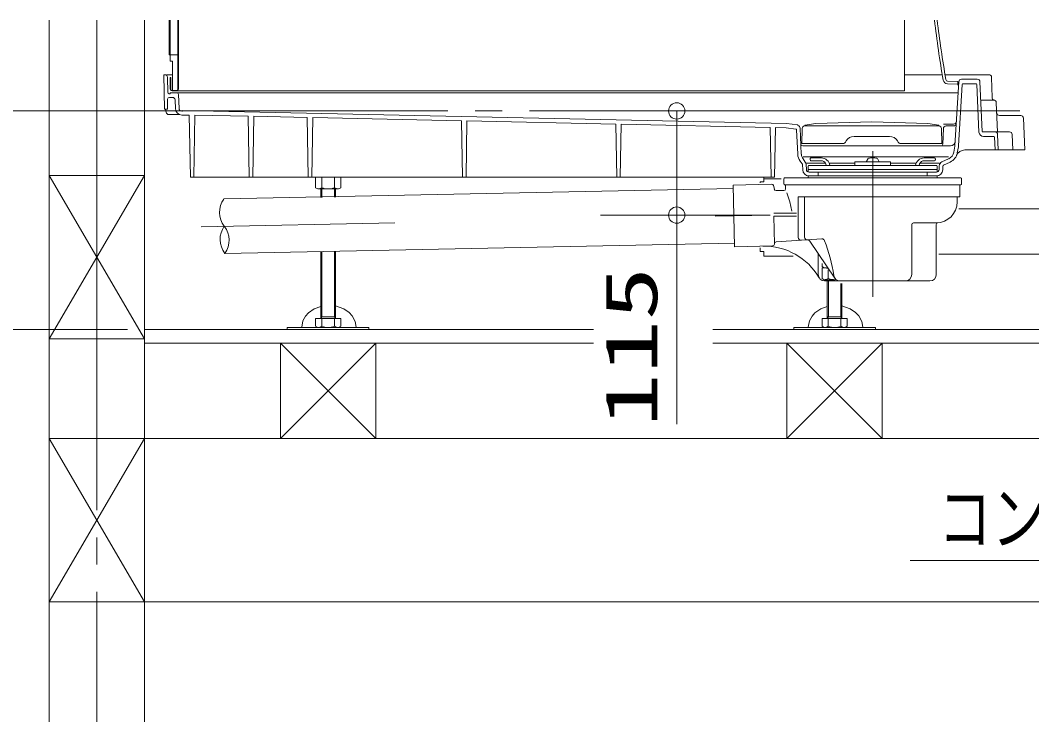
# Model space of a CAD drawing. Units: millimetres on the paper. Extents: x -305 to 305, y -152 to 152.
# Drawn here: x -4.24 to 32.91, y -15.02 to 10.76 of the extents above; entities that cross this region are included whole.
import ezdxf
from ezdxf.enums import TextEntityAlignment as Align

# ---------------------------------------------------------------- set-up
doc = ezdxf.new("R2010")
doc.units = ezdxf.units.MM
doc.linetypes.add('LONG_CHAIN', pattern=[21, 18, -1, 1, -1])
doc.layers.add('0-0_0', color=7, linetype='Continuous', lineweight=9)
doc.layers.add('0-1_VIEW0001', color=7, linetype='Continuous', lineweight=9)
doc.styles.add('ＭＳ ゴシック', font='')
doc.styles.get('ＭＳ ゴシック').set_extended_font_data('MS Gothic')

# ---------------------------------------------------------------- blocks, each defined once
blk = doc.blocks.new('SYM0002')
at = {"layer": '0-0_0'}
for p, q in [((0, 0), (-4.077, -8.131)), ((0, 0), (-2.101, -2.364)), ((0, 0), (-0.637, -3.097)), ((-4.077, -8.131), (-13.175, -8.131))]:
    blk.add_line(p, q, dxfattribs=at)
blk = doc.blocks.new('_ORIGIN')
at = {"layer": '0-0_0'}
blk.add_line((0, 0), (-1, 0), dxfattribs=at)
blk.add_circle((0, 0), 0.5, dxfattribs=at)

msp = doc.modelspace()

# ---------------------------------------------------------------- linework, layer by layer
at = {"layer": '0-1_VIEW0001'}
for p, q in [((-3.183, 10.758), (-3.183, -15.017)), ((0.317, 10.758), (0.317, -15.017)), ((1.227, 10.758), (1.227, 9.492)), ((1.267, 10.758), (1.267, 9.258)), ((1.543, 10.758), (1.543, 8.225)), ((1.567, 10.758), (1.567, 8.225)), ((28.233, 10.758), (28.233, 8.158)), ((1.267, 9.492), (1.227, 9.492)), ((1.543, 9.492), (1.267, 9.492)), ((1.267, 9.258), (1.35, 9.258)), ((1.35, 9.258), (1.35, 8.158)), ((1.033, 8.758), (1.056, 7.492)), ((1.033, 8.758), (1.069, 8.758)), ((1.139, 8.758), (1.35, 8.758)), ((1.168, 8.66), (1.178, 8.107)), ((1.29, 8.658), (1.267, 8.658)), ((1.267, 8.658), (1.267, 8.225)), ((1.29, 8.658), (1.29, 8.225)), ((28.233, 8.758), (29.621, 8.758)), ((29.723, 8.758), (31.336, 8.758)), ((30.328, 8.592), (30.904, 8.592)), ((31.448, 7.918), (31.435, 8.66)), ((1.35, 8.182), (1.333, 8.182)), ((1.5, 8.182), (1.333, 8.182)), ((1.5, 8.182), (1.35, 8.182)), ((30.19, 8.507), (29.817, 8.52)), ((30.084, 6.151), (30.228, 8.498)), ((30.19, 8.407), (30.19, 8.37)), ((30.217, 6.143), (30.355, 8.394)), ((30.388, 8.425), (30.859, 8.425)), ((30.968, 6.651), (30.892, 8.393)), ((31.084, 6.673), (31.004, 8.496)), ((1.163, 7.492), (1.172, 7.86)), ((1.228, 8.058), (1.25, 8.058)), ((1.239, 7.925), (1.345, 7.925)), ((1.267, 8.075), (1.277, 8.075)), ((1.284, 8.092), (30.203, 8.092)), ((28.233, 8.158), (1.333, 8.158)), ((1.459, 7.498), (1.445, 7.829)), ((1.592, 7.515), (1.57, 8.028)), ((31.034, 7.825), (31.505, 7.825)), ((1.056, 7.492), (1.163, 7.492)), ((1.121, 7.374), (1.1, 7.492)), ((23.902, 6.968), (1.717, 7.446)), ((31.651, 6.658), (31.604, 7.729)), ((1.219, 7.292), (1.606, 7.292)), ((1.692, 7.275), (1.967, 7.275)), ((2.007, 4.992), (1.967, 7.275)), ((2.133, 4.992), (2.173, 7.276)), ((4.131, 7.234), (2.173, 7.276)), ((4.17, 4.992), (4.131, 7.234)), ((4.297, 4.992), (4.336, 7.23)), ((6.298, 7.187), (4.336, 7.23)), ((6.337, 4.992), (6.298, 7.187)), ((6.463, 4.992), (6.502, 7.183)), ((11.967, 7.065), (6.502, 7.183)), ((12.003, 4.992), (11.967, 7.065)), ((12.13, 4.992), (12.166, 7.061)), ((17.636, 6.943), (12.166, 7.061)), ((20.28, 7.425), (19.868, 7.425)), ((31.721, 7.258), (32.504, 7.258)), ((32.655, 5.992), (32.604, 7.163)), ((17.67, 4.992), (17.636, 6.943)), ((17.797, 4.992), (17.831, 6.939)), ((23.305, 6.821), (17.831, 6.939)), ((19.868, 4.198), (19.868, 6.825)), ((23.337, 4.992), (23.305, 6.821)), ((23.463, 4.992), (23.495, 6.817)), ((23.89, 6.808), (23.495, 6.817)), ((24.244, 6.761), (23.89, 6.808)), ((24.317, 6.913), (23.902, 6.968)), ((24.312, 5.836), (24.273, 6.73)), ((24.317, 6.913), (24.317, 6.886)), ((24.445, 5.842), (24.404, 6.791)), ((24.467, 6.225), (24.477, 6.782)), ((24.563, 6.88), (24.575, 6.881)), ((24.575, 6.908), (24.976, 6.961)), ((24.575, 6.908), (24.575, 6.881)), ((24.575, 6.881), (29.492, 6.881)), ((24.976, 6.961), (27.033, 7.028)), ((29.492, 6.908), (29.492, 6.881)), ((29.504, 6.88), (29.492, 6.881)), ((29.6, 6.225), (29.59, 6.782)), ((29.638, 6.205), (29.663, 6.779)), ((29.67, 6.942), (30.038, 6.942)), ((29.762, 6.875), (30.034, 6.875)), ((26.091, 6.325), (26.062, 6.275)), ((27.687, 6.492), (26.38, 6.492)), ((27.976, 6.325), (28.005, 6.275)), ((32.089, 6.658), (31.085, 6.658)), ((31.51, 6.492), (31.135, 6.492)), ((31.564, 5.992), (31.543, 6.46)), ((31.68, 5.992), (31.655, 6.563)), ((32.214, 5.992), (32.189, 6.563)), ((24.467, 6.225), (25.976, 6.225)), ((24.496, 6.142), (29.927, 6.142)), ((29.6, 6.225), (28.091, 6.225)), ((30.043, 5.912), (30.082, 6.132)), ((30.174, 5.889), (30.213, 6.109)), ((32.655, 5.992), (30.452, 5.992)), ((24.401, 5.582), (24.476, 5.478)), ((24.508, 5.742), (29.856, 5.742)), ((24.508, 5.66), (24.589, 5.549)), ((24.767, 5.668), (24.767, 5.623)), ((24.8, 5.702), (25.181, 5.702)), ((24.8, 5.589), (25.222, 5.589)), ((26.882, 5.656), (26.825, 5.552)), ((27.251, 5.656), (27.309, 5.552)), ((29.333, 5.589), (28.912, 5.589)), ((29.333, 5.702), (28.953, 5.702)), ((29.367, 5.668), (29.367, 5.623)), ((29.856, 5.668), (29.606, 5.551)), ((24.476, 5.478), (24.482, 5.47)), ((24.496, 5.265), (24.488, 5.452)), ((24.619, 5.508), (25.328, 5.508)), ((24.629, 5.271), (24.621, 5.458)), ((24.7, 5.392), (24.7, 5.179)), ((29.433, 5.275), (24.7, 5.275)), ((24.733, 5.425), (29.4, 5.425)), ((25.47, 5.508), (26.41, 5.508)), ((26.41, 5.535), (26.41, 5.425)), ((27.707, 5.552), (26.427, 5.552)), ((27.723, 5.535), (27.723, 5.425)), ((27.723, 5.508), (28.663, 5.508)), ((28.805, 5.508), (29.515, 5.508)), ((29.433, 5.392), (29.433, 5.179)), ((29.504, 5.271), (29.51, 5.407)), ((29.637, 5.265), (29.643, 5.402)), ((29.913, 5.547), (29.663, 5.43)), ((-3.183, 5.058), (0.317, 5.058)), ((-3.183, -0.942), (0.317, 5.058)), ((0.317, -0.942), (-3.183, 5.058)), ((23.463, 4.992), (2.014, 4.992)), ((6.605, 4.992), (6.605, 4.604)), ((6.836, 4.992), (6.836, 4.604)), ((7.298, 4.992), (7.298, 4.604)), ((7.529, 4.992), (7.529, 4.604)), ((23.067, 4.992), (23.067, 4.825)), ((23.7, 4.925), (23.067, 4.925)), ((23.8, 4.748), (23.8, 4.932)), ((30.3, 4.965), (23.833, 4.965)), ((24.7, 5.042), (24.7, 4.965)), ((24.718, 5.042), (29.404, 5.042)), ((24.729, 5.175), (29.404, 5.175)), ((25.067, 5.175), (25.067, 5.042)), ((29.067, 5.175), (29.067, 5.042)), ((29.433, 5.042), (29.433, 4.965)), ((30.333, 4.748), (30.333, 4.932)), ((21.946, 4.571), (3.233, 4.19)), ((6.683, 4.558), (6.605, 4.604)), ((6.683, 4.558), (7.45, 4.558)), ((6.8, 4.558), (6.8, 4.249)), ((6.837, 4.558), (6.837, 4.25)), ((7.297, 4.259), (7.297, 4.558)), ((7.333, 4.26), (7.333, 4.558)), ((7.529, 4.604), (7.45, 4.558)), ((21.944, 4.704), (23.351, 4.733)), ((21.944, 4.704), (21.99, 2.438)), ((23.067, 4.825), (22.933, 4.825)), ((22.933, 4.825), (22.933, 4.78)), ((23.417, 4.683), (23.454, 4.548)), ((23.8, 4.498), (23.518, 4.498)), ((30.3, 4.715), (23.833, 4.715)), ((23.867, 4.715), (23.867, 4.565)), ((30.267, 4.715), (30.267, 4.282)), ((24.335, 2.773), (24.335, 4.265)), ((30.25, 4.265), (24.335, 4.265)), ((24.567, 2.788), (24.567, 4.265)), ((30.167, 4.248), (30.167, 4.082)), ((35.657, 3.825), (30.228, 3.825)), ((19.607, 3.598), (19.868, 3.598)), ((19.868, 3.598), (19.868, -4.085)), ((24.268, 3.665), (23.432, 3.665)), ((24.268, 3.565), (23.434, 3.565)), ((23.434, 3.565), (23.455, 2.534)), ((28.5, 3.248), (28.5, 1.415)), ((29.4, 3.315), (28.567, 3.315)), ((29.4, 3.251), (29.4, 1.415)), ((25.199, 2.723), (23.517, 2.611)), ((25.673, 1.284), (24.756, 2.644)), ((21.987, 2.571), (3.274, 2.19)), ((6.8, 2.248), (6.8, -0.198)), ((6.837, 2.249), (6.837, -0.135)), ((7.297, -0.135), (7.297, 2.259)), ((7.333, -0.198), (7.333, 2.259)), ((21.99, 2.438), (23.39, 2.466)), ((22.933, 2.399), (22.933, 2.258)), ((23.067, 2.258), (22.933, 2.258)), ((23.067, 2.258), (23.067, 2.092)), ((24.141, 2.092), (23.067, 2.092)), ((25.067, 2.184), (25.067, 1.415)), ((50.733, 2.158), (29.5, 2.158)), ((25.205, 1.818), (25.205, 1.704)), ((25.205, 1.704), (25.283, 1.658)), ((25.372, 1.658), (25.205, 1.658)), ((25.205, 1.658), (25.205, 1.27)), ((25.383, 1.638), (25.393, 1.638)), ((25.436, 1.588), (25.436, 1.27)), ((25.283, 1.225), (25.205, 1.27)), ((25.283, 1.225), (25.693, 1.225)), ((25.3, 1.182), (29.167, 1.182)), ((25.4, 1.225), (25.4, -0.198)), ((25.437, 1.225), (25.437, -0.135)), ((25.897, -0.135), (25.897, 1.089)), ((25.933, -0.198), (25.933, 1.083)), ((6.605, -0.486), (6.605, -0.198)), ((7.529, -0.198), (6.605, -0.198)), ((7.333, -0.135), (6.8, -0.135)), ((6.8, -0.198), (6.837, -0.135)), ((6.836, -0.486), (6.836, -0.198)), ((7.333, -0.198), (7.297, -0.135)), ((7.298, -0.486), (7.298, -0.198)), ((7.529, -0.486), (7.529, -0.198)), ((25.205, -0.486), (25.205, -0.198)), ((26.129, -0.198), (25.205, -0.198)), ((25.4, -0.198), (25.437, -0.135)), ((25.933, -0.135), (25.4, -0.135)), ((25.436, -0.486), (25.436, -0.198)), ((25.933, -0.198), (25.897, -0.135)), ((25.898, -0.486), (25.898, -0.198)), ((26.129, -0.486), (26.129, -0.198)), ((-0.307, -0.608), (-16.84, -0.608)), ((16.81, -0.608), (0.317, -0.608)), ((5.567, -0.532), (5.567, -0.608)), ((8.567, -0.532), (5.567, -0.532)), ((8.567, -0.608), (5.567, -0.608)), ((6.605, -0.486), (6.683, -0.532)), ((7.45, -0.532), (6.683, -0.532)), ((7.45, -0.532), (7.529, -0.486)), ((8.567, -0.532), (8.567, -0.608)), ((57.483, -0.608), (21.195, -0.608)), ((25.205, -0.486), (25.283, -0.532)), ((26.05, -0.532), (25.283, -0.532)), ((26.05, -0.532), (26.129, -0.486)), ((-3.183, -0.942), (0.317, -0.942)), ((16.81, -1.108), (0.317, -1.108)), ((5.317, -1.108), (5.317, -4.608)), ((8.817, -1.108), (8.817, -4.608)), ((57.483, -1.108), (21.195, -1.108)), ((23.917, -1.108), (23.917, -4.608)), ((27.417, -1.108), (27.417, -4.608)), ((0.317, -10.608), (-3.183, -4.608)), ((-3.183, -10.608), (0.317, -4.608)), ((-3.183, -4.608), (60.984, -4.608)), ((8.817, -4.608), (5.317, -4.608)), ((29.017, -4.608), (25.517, -4.608)), ((-3.183, -10.608), (60.984, -10.608))]:
    msp.add_line(p, q, dxfattribs=at)
at = {"layer": '0-1_VIEW0001', "linetype": 'LONG_CHAIN'}
for p, q in [((-1.433, 10.758), (-1.433, -15.017)), ((74.464, 7.425), (-30.032, 7.425)), ((27.067, 0.599), (27.067, 5.944)), ((27.067, 5.148), (27.067, 4.869)), ((23.3, 3.598), (17.067, 3.598)), ((23.3, 3.598), (21.275, 3.557)), ((9.518, 3.318), (2.406, 3.173)), ((5.317, -4.608), (8.817, -1.108)), ((8.817, -4.608), (5.317, -1.108)), ((27.417, -4.608), (23.917, -1.108)), ((23.917, -4.608), (27.417, -1.108))]:
    msp.add_line(p, q, dxfattribs=at)
at = {"layer": '0-1_VIEW0001'}
for points in [[(30.19, 8.507), (30.19, 8.407), (29.814, 8.42)], [(1.717, 7.445), (1.717, 7.419), (1.69, 7.419)], [(29.492, 6.908), (29.091, 6.961), (27.033, 7.028)], [(23.907, 4.413), (24.025, 4.08), (24.091, 3.737)], [(6.8, 0.245), (6.557, 0.154), (6.347, 0.009), (6.239, -0.11), (6.142, -0.285), (6.099, -0.519), (6.099, -0.532)], [(8.099, -0.532), (8.099, -0.519), (8.064, -0.311), (7.954, -0.104), (7.838, 0.02), (7.639, 0.154), (7.333, 0.259)], [(25.4, 0.245), (25.157, 0.154), (24.947, 0.009), (24.839, -0.11), (24.742, -0.285), (24.699, -0.519), (24.699, -0.532)], [(26.699, -0.532), (26.699, -0.519), (26.664, -0.311), (26.554, -0.104), (26.438, 0.02), (26.239, 0.154), (25.933, 0.259)], [(27.167, -0.532), (24.167, -0.532), (24.167, -0.608)], [(27.167, -0.532), (27.167, -0.608), (24.167, -0.608)]]:
    msp.add_lwpolyline(points, dxfattribs=at)
for centre, radius, start, end in [((71.09, 15.725), 42.05, 186.7832, 189.8128), ((71.09, 15.725), 41.95, 186.7995, 189.8128), ((1.069, 8.658), 0.1, 1, 90), ((29.82, 8.587), 0.167, 189.8128, 268), ((29.82, 8.587), 0.0667, 189.8128, 268), ((30.328, 8.492), 0.1, 90, 176.5), ((30.904, 8.492), 0.1, 2.5, 90), ((31.335, 8.658), 0.1, 1, 90), ((1.333, 8.225), 0.0667, 180, 270), ((1.333, 8.225), 0.0433, 180, 270), ((1.5, 8.225), 0.0433, 270, 360), ((1.5, 8.225), 0.0433, 270, 0), ((1.5, 8.225), 0.0667, 270, 0), ((30.388, 8.392), 0.0333, 90, 176.5), ((30.859, 8.392), 0.0333, 2.5, 90), ((1.239, 7.858), 0.0667, 90, 178.5), ((1.228, 8.108), 0.05, 181, 270), ((1.25, 8.075), 0.0167, 270, 0), ((1.283, 8.075), 0.0167, 90, 180), ((1.345, 7.825), 0.1, 2.5, 90), ((1.503, 8.025), 0.0667, 2.5, 90), ((31.548, 7.92), 0.1, 181, 257.418), ((31.505, 7.725), 0.1, 2.5, 90), ((1.692, 7.508), 0.233, 182.5, 270), ((1.692, 7.519), 0.1, 182.5, 268.8542), ((1.219, 7.392), 0.1, 190, 270), ((31.721, 7.358), 0.1, 182.5, 270), ((32.504, 7.158), 0.1, 2.5, 90), ((24.24, 6.728), 0.0333, 2.5, 82.4054), ((24.304, 6.787), 0.1, 2.5, 82.5772), ((24.576, 6.78), 0.1, 97.5947, 179), ((29.49, 6.78), 0.1, 1, 82.4053), ((29.763, 6.775), 0.1, 90, 177.5), ((30.034, 6.975), 0.1, 270, 356.5), ((30.038, 7.042), 0.1, 270, 356.5), ((26.38, 6.158), 0.333, 90, 150), ((27.687, 6.158), 0.333, 30, 90), ((31.135, 6.658), 0.167, 182.5, 270), ((31.51, 6.458), 0.0333, 2.5, 90), ((31.555, 6.558), 0.1, 2.5, 90), ((32.089, 6.558), 0.1, 2.5, 90), ((24.496, 6.208), 0.0667, 182.5, 270), ((25.976, 6.325), 0.1, 270, 330), ((28.091, 6.325), 0.1, 210, 270), ((29.571, 6.208), 0.0667, 270, 357.5), ((29.927, 6.308), 0.167, 270, 356.5), ((29.918, 6.161), 0.167, 350, 356.5), ((30.452, 5.658), 0.333, 90, 157.0623), ((29.918, 6.161), 0.3, 350, 356.5), ((24.778, 5.856), 0.467, 182.5, 215.9634), ((24.778, 5.856), 0.333, 182.5, 215.9634), ((24.8, 5.668), 0.0333, 90, 183.1783), ((24.8, 5.623), 0.0333, 180, 270), ((25.165, 5.365), 0.337, 10.2645, 87.3998), ((25.15, 5.385), 0.217, 10.6387, 70.6067), ((26.916, 5.656), 0.0333, 98.9864, 180), ((27.067, 4.702), 1, 90, 98.9864), ((27.067, 4.702), 1, 81.0136, 90), ((27.218, 5.656), 0.0333, 0, 81.0136), ((28.968, 5.365), 0.337, 92.6002, 169.7354), ((28.983, 5.385), 0.217, 109.3933, 169.3613), ((29.333, 5.668), 0.0333, 0, 90), ((29.333, 5.623), 0.0333, 270, 0), ((29.715, 5.97), 0.333, 295.0872, 350), ((29.715, 5.97), 0.467, 295.0872, 350), ((24.455, 5.451), 0.0333, 2.5, 35.9634), ((24.454, 5.461), 0.0333, 2.5, 29.4227), ((24.729, 5.275), 0.233, 182.5, 270), ((24.455, 5.451), 0.167, 2.5, 35.9634), ((24.729, 5.275), 0.1, 182.5, 270), ((24.733, 5.392), 0.0333, 90, 180), ((26.427, 5.535), 0.0167, 90, 180), ((26.427, 5.535), 0.0167, 90, 180), ((27.707, 5.535), 0.0167, 0, 90), ((27.707, 5.535), 0.0167, 0, 90), ((29.4, 5.392), 0.0333, 0, 90), ((29.404, 5.275), 0.1, 270, 357.5), ((29.404, 5.275), 0.233, 270, 357.5), ((29.677, 5.4), 0.167, 115.0873, 177.5), ((29.677, 5.4), 0.0333, 115.0873, 177.5), ((23.833, 4.932), 0.0333, 90, 180), ((30.3, 4.932), 0.0333, 360, 90), ((6.677, 4.858), 0.3, 271.2052, 301.9385), ((7.067, 5.169), 0.611, 247.7809, 292.2191), ((7.456, 4.858), 0.3, 238.0615, 268.7948), ((23.353, 4.666), 0.0667, 15, 91.1667), ((23.518, 4.565), 0.0667, 195, 270), ((23.833, 4.748), 0.0333, 180, 270), ((23.8, 4.565), 0.0667, 270, 0), ((30.3, 4.748), 0.0333, 270, 360), ((3.91, 3.703), 0.833, 144.2968, 218.0366), ((30.183, 4.248), 0.0167, 90, 180), ((30.25, 4.282), 0.0167, 270, 0), ((29.4, 4.082), 0.767, 270, 0), ((3.931, 2.704), 0.833, 144.2968, 218.0366), ((2.597, 2.676), 0.833, 324.2968, 38.0366), ((28.567, 3.248), 0.0667, 90, 180), ((29.467, 3.251), 0.0667, 94.5886, 180), ((23.521, 2.545), 0.0667, 93.8156, 181.1667), ((24.435, 2.773), 0.1, 180, 273.8156), ((24.667, 2.788), 0.1, 180, 273.8156), ((24.673, 2.588), 0.1, 34, 93.8156), ((25.206, 2.624), 0.1, 20.4291, 93.8156), ((19.052, 0.332), 6.667, 9.033, 20.4291), ((23.08, 0.126), 2.333, 30.1343, 91.1667), ((23.388, 2.533), 0.0667, 271.1667, 1.1667), ((25.277, 1.958), 0.3, 271.2052, 286.2115), ((25.3, 1.415), 0.233, 180, 270), ((25.277, 1.525), 0.3, 271.2052, 301.9385), ((25.667, 1.836), 0.611, 247.7809, 272.416), ((25.867, 1.415), 0.233, 189.033, 270), ((28.267, 1.415), 0.233, 270, 0), ((29.167, 1.415), 0.233, 270, 0), ((6.677, -0.232), 0.3, 271.2052, 301.9385), ((7.067, 0.079), 0.611, 247.7809, 292.2191), ((7.456, -0.232), 0.3, 238.0615, 268.7948), ((25.277, -0.232), 0.3, 271.2052, 301.9385), ((25.667, 0.079), 0.611, 247.7809, 292.2191), ((26.056, -0.232), 0.3, 238.0615, 268.7948)]:
    msp.add_arc(centre, radius, start, end, dxfattribs=at)

# ---------------------------------------------------------------- block references
at = {"layer": '0-1_VIEW0001', "xscale": 0.6, "yscale": 0.6}
for p, rotation in [((19.868, 7.425), 90), ((19.868, 3.598), 270)]:
    msp.add_blockref('_ORIGIN', p, dxfattribs=dict(at, rotation=rotation))
at = {"layer": '0-1_VIEW0001'}
msp.add_blockref('SYM0002', (41.617, -0.957), dxfattribs=at)

# ---------------------------------------------------------------- texts
at = {"layer": '0-1_VIEW0001', "style": 'ＭＳ ゴシック', "width": 1.5}
msp.add_text('115', height=1.921, rotation=90, dxfattribs=at).set_placement((19.729, -4.185), align=Align.BOTTOM_LEFT)
at = {"layer": '0-1_VIEW0001', "style": 'ＭＳ ゴシック', "width": 0.75}
msp.add_text('コンパネ', height=1.921, dxfattribs=at).set_placement((29.469, -9.066), align=Align.BOTTOM_LEFT)

doc.saveas('drawing.dxf')
